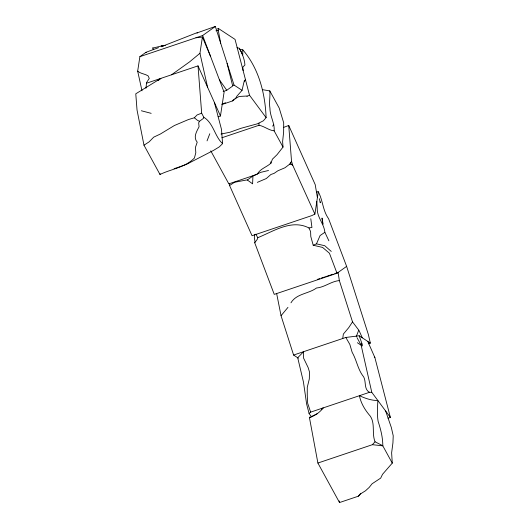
<?xml version="1.0" encoding="UTF-8"?>
<svg xmlns="http://www.w3.org/2000/svg" width="529" height="529" viewBox="0 0 529 529"><rect width="100%" height="100%" fill="white"/><g stroke="black" fill="none" stroke-linecap="round" stroke-linejoin="round"><path stroke-width="0.79" d="M258.985 123.178L258.992 125.274C264.394 126.246 268.699 130.279 274.161 130.868L283.028 147.075L276.998 154.726L272.409 159.183L270.947 163.17C266.484 167.29 260.242 168.606 257.22 174.299L228.826 183.854L210.767 150.858M357.366 342.719L362.107 345.88L361.862 343.367L359.191 335.77L345.834 337.462L293.595 355.052L281.044 315.707L276.601 293.324M274.161 130.868C274.816 123.065 269.922 116.142 269.949 108.366C268.891 102.467 270.412 96.714 269.803 90.889L262.655 89.712M268.514 170.49L260.546 172.394L252.935 176.005L252.597 183.854L247.341 179.992L246.064 180.078L234.492 182.287L229.566 185.514L252.049 235.729L311.76 215.62L314.887 214.119L318.26 192.053L318.141 191.657L316.573 192.186M145.971 88.264L146.553 82.544L149.264 78.431L148.146 75.918C145.006 73.809 140.635 73.802 137.672 71.15L139.887 56.656L145.978 52.305L158.555 47.67M342.732 338.5L343.361 334.07L348.71 327.682L352.526 321.897L339.347 280.575L338.104 272.455L334.797 273.612M254.793 234.446L254.31 237.713L254.965 241.449L254.713 242.771L274.24 294.375L337.006 273.242L346.621 266.371L328.569 218.662C322.888 210.866 322.882 200.815 318.623 192.371L318.141 191.657M207.58 87.225L199.942 53.29L202.415 37.083L195.955 37.777M218.133 116.77L220.454 115.99L224.091 92.185L202.653 35.522L215.336 26.45L234.043 85.07L242.051 90.333L236.919 96.152L235.65 98.46L232.654 100.9L222.107 104.451M146.407 83.251L198.018 65.874L201.668 113.18L203.751 117.22L203.434 118.351L199.493 121.3L198.659 122.821L199.076 126.755C196.616 131.523 192.973 137.236 197.211 142.202L195.439 147.366L195.809 152.729L194.421 158.032C185.256 167.495 171.403 168.93 159.996 174.477L160.128 173.691M220.699 43.259L218.252 30.265L218.55 28.559L235.048 39.397L249.503 95.227L266.113 117.643L263.349 120.804L257.464 123.793L240.88 128.329L229.923 132.243L221.016 134.062M310.503 417.262L309.954 416.945L309.458 417.712L317.896 463.04L339.512 502.55L358.259 496.235L360.798 493.722L365.473 490.806L369.169 487.434L372.085 483.784L380.695 478.097L382.527 474.315L392.267 463.113L391.625 452.85L392.935 442.846L393.226 435.79L391.334 427.511L385.628 411.007M227.086 63.394L232.707 86.022L226.762 90.267L223.145 91.577M310.794 218.735L311.938 227.47L308.936 227.939C291.552 218.999 273.698 231.219 257.788 237.7L257.345 239.22L254.713 242.771M153.238 49.673L152.861 47.775M242.051 90.333L243.895 82.365L245.463 79.621M207.037 140.879L209.788 133.764M356.202 336.755L358.556 330.651M308.936 227.939L310.602 231.563L310.794 236.516L313.208 245.231L316.474 243.849L320.085 235.55L324.872 232.304C324.138 223.767 316.931 217.307 317.221 208.386L316.818 201.483L316.573 201.899M257.319 182.366L266.285 178.551L270.908 174.484L274.055 173.4L277.824 170.814L284.992 167.746L289.694 164.162L291.545 161.332L288.722 125.459L283.656 127.39M232.654 100.9L233.514 99.512M361.862 343.367L360.93 344.756L362.107 345.88M358.259 496.235L360.778 493.306M246.931 96.344L249.503 95.227M159.996 174.477L143.987 145.21L149.158 141.825L153.708 137.156L160.34 134.042L174.372 125.525L188.403 119.561L194.348 117.775L197.112 114.938L201.668 113.18M290.963 302.813C296.491 293.529 308.44 293.939 316.481 288.021C324.753 287.234 331.147 281.322 339.347 280.575M287.961 307.375L281.044 315.707M244.021 81.188L244.98 80.144M317.896 463.04L372.383 444.691L375.048 441.788C371.623 433.469 375.445 423.557 370.214 416.059C365.122 410.187 360.963 403.475 359.416 395.705C365.222 398.317 371.378 400.585 377.838 400.493C377.587 407.35 376.965 414.339 378.096 421.276C380.728 429.369 382.804 437.338 382.811 445.835L392.267 463.113M214.377 102.414L221.492 129.4L222.59 143.63L219.264 146.903L213.571 150.362L186.486 164.36L176.924 167.792M388.041 418.181L390.369 417.394L371.781 392.32L369.5 392.306L310.629 412.131L309.101 413.572L311.535 416.859M321.572 409.301L323.179 407.905C319.84 412.508 314.781 415.695 309.458 417.712M272.547 126.107L273.843 124.904M199.942 53.29L189.567 61.886L171.522 74.794M197.013 33.261L197.562 32.838M247.341 179.992L252.935 176.005M158.065 80.646L160.928 78.358L135.774 93.805L137.031 110.025L143.987 145.21M198.064 32.547L215.336 26.45M234.869 98.764L239.207 96.457L247.175 96.007M311.614 416.462L317.42 413.658M197.357 32.567L161.18 46.737M221.803 104.187L225.526 102.771M139.887 56.656L202.653 35.522M232.476 85.599L234.043 85.07M221.902 137.758L258.992 125.274M333.091 274.194L325.666 276.667M317.532 279.332L319.695 278.624M321.136 278.148L324.746 276.965M368.263 343.79L370.353 343.103L368.343 334.467L346.621 266.371M174.101 168.632L176.388 167.951M217.121 28.963L218.55 28.559M382.811 445.835L372.383 444.691M215.971 30.814L218.252 30.265M152.742 48.106L160.604 46.202L163.302 46.076M161.219 45.699L165.293 45.388M222.59 143.63C214.662 136.449 213.524 123.151 203.751 117.22M362.147 344.69L360.93 344.756L357.029 337.661M289.694 164.162L291.082 164.195L292.742 165.293L314.887 214.119M240.146 49.462L242.785 49.832C258.893 68.486 265.155 93.435 266.113 117.643M382.791 445.742L375.048 441.788M313.208 245.231L322.597 247.427L329.435 253.226L337.006 273.242M316.474 243.849L324.746 245.714L331.266 251.427M151.168 113.338L141.342 110.759M237.005 47.716L239.412 48.284L242.751 54.996L242.785 49.832M199.493 121.3L197.548 120.387L194.348 117.775M345.834 337.462L349.828 344.366L352.149 352.307C356.764 360.262 357.822 369.711 363.674 376.899C366.359 381.845 363.754 389.291 369.5 392.306M359.191 335.77L370.353 343.103M293.595 355.052L298.29 358.133M374.274 357.088L374.889 357.591L390.369 417.394M145.978 52.305L146.454 52.708M352.526 321.897L359.019 330.48L362.292 337.806M219.396 79.773L226.762 90.267M255.818 234.208L257.788 237.7M269.803 90.889L279.2 108.055L283.689 122.774L283.637 132.032L282.618 141.567L283.028 147.075M239.412 48.284C242.143 53.455 244.583 59.122 244.92 65.021L242.837 67.097L243.128 70.602M324.872 232.304L328.879 240.814M374.889 357.591L367.767 341.403M310.629 412.131L307.647 403.191L307.276 395.679L307.263 387.36L309.313 378.949L309.478 371.947L308.149 367.582L303.527 357.994L303.567 351.692L297.715 357.756L303.448 382.024L306.641 404.077L309.101 413.572M288.722 125.459L315.205 184.614L317.407 197.615M198.018 65.874L220.454 115.99M210.648 56.643L202.415 37.083M290.494 162.813L291.082 164.195M291.545 161.332L292.742 165.293M319.377 198.719L320.329 202.766L320.124 201.886M137.672 71.15L141.997 90.803M361.228 345.596L371.781 392.32M229.196 183.543L229.566 185.514M339.215 500.943L339.512 502.55M323.146 224.236L322.002 218.027L322.683 223.602M270.749 161.867L270.947 163.17"/></g></svg>
